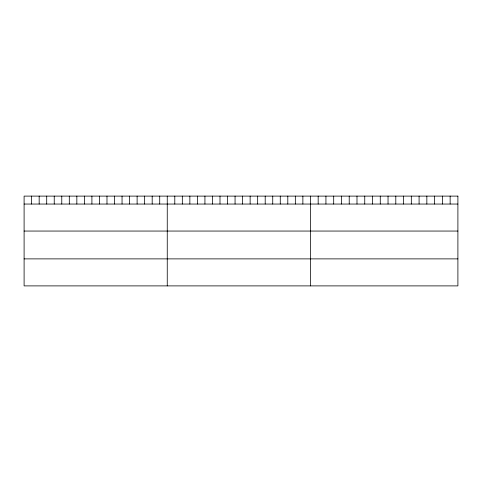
<?xml version="1.0" encoding="UTF-8"?>
<svg xmlns="http://www.w3.org/2000/svg" width="482" height="482" viewBox="0 0 482 482"><rect width="100%" height="100%" fill="white"/><g stroke="black" fill="none" stroke-linecap="round" stroke-linejoin="round"><path stroke-width="0.72" d="M24.1 204.043L457.9 204.043M24.1 231.053L457.9 231.053M24.1 258.882L457.9 258.882M450.14 196.108L450.14 204.043M442.374 196.108L442.374 204.043M434.613 196.108L434.613 204.043M426.847 196.108L426.847 204.043M419.087 196.108L419.087 204.043M411.321 196.108L411.321 204.043M403.561 196.108L403.561 204.043M395.8 196.108L395.8 204.043M388.034 196.108L388.034 204.043M380.274 196.108L380.274 204.043M372.508 196.108L372.508 204.043M364.747 196.108L364.747 204.043M356.987 196.108L356.987 204.043M349.221 196.108L349.221 204.043M341.461 196.108L341.461 204.043M333.695 196.108L333.695 204.043M325.934 196.108L325.934 204.043M318.168 196.108L318.168 204.043M310.408 196.108L310.408 285.892M302.871 196.108L302.871 204.043M295.339 196.108L295.339 204.043M287.802 196.108L287.802 204.043M280.271 196.108L280.271 204.043M272.734 196.108L272.734 204.043M265.202 196.108L265.202 204.043M257.665 196.108L257.665 204.043M250.134 196.108L250.134 204.043M242.597 196.108L242.597 204.043M235.065 196.108L235.065 204.043M227.528 196.108L227.528 204.043M219.997 196.108L219.997 204.043M212.46 196.108L212.46 204.043M204.928 196.108L204.928 204.043M197.391 196.108L197.391 204.043M189.86 196.108L189.86 204.043M182.323 196.108L182.323 204.043M174.791 196.108L174.791 204.043M167.254 196.108L167.254 285.892M159.717 196.108L159.717 204.043M152.185 196.108L152.185 204.043M144.648 196.108L144.648 204.043M137.117 196.108L137.117 204.043M129.58 196.108L129.58 204.043M122.048 196.108L122.048 204.043M114.511 196.108L114.511 204.043M106.98 196.108L106.98 204.043M99.443 196.108L99.443 204.043M91.911 196.108L91.911 204.043M84.374 196.108L84.374 204.043M76.843 196.108L76.843 204.043M69.306 196.108L69.306 204.043M61.774 196.108L61.774 204.043M54.237 196.108L54.237 204.043M46.706 196.108L46.706 204.043M39.169 196.108L39.169 204.043M31.637 196.108L31.637 204.043M457.9 196.108L24.1 196.108L24.1 285.892L457.9 285.892L457.9 196.108"/></g></svg>
